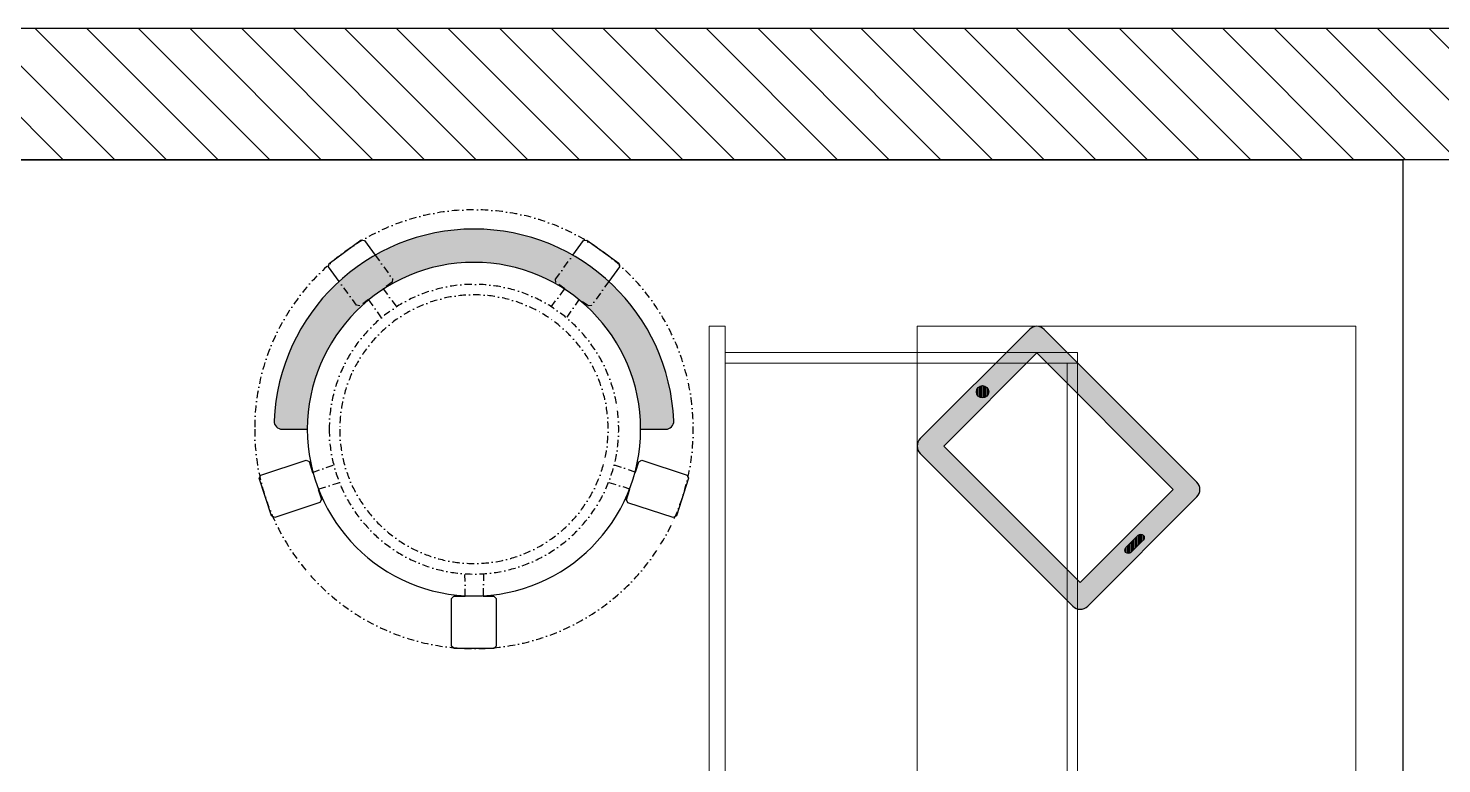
# Model space of a CAD drawing. Header units: feet. Extents: x 3021548 to 3033382, y -5395028 to -5381947.
# Drawn here: x 3025307 to 3026919, y -5382973 to -5382135 of the extents above; entities that cross this region are included whole.
import ezdxf

# ---------------------------------------------------------------- set-up
doc = ezdxf.new("R2010")
doc.units = ezdxf.units.FT
doc.header["$LTSCALE"] = 33
doc.header["$MEASUREMENT"] = 0
doc.linetypes.add('DASHDOT2', pattern=[0.5, 0.25, -0.125, 0, -0.125])
doc.layers.add('A-WALL', color=1, linetype='Continuous')
for name, color, linetype, lineweight in [('HATCH', 9, 'Continuous', 9), ('LENS-DIM', 252, 'Continuous', 5), ('LENS-FURNITURE', 13, 'Continuous', 9), ('LENS-PARTITION', 21, 'Continuous', 25), ('LN-ELEVATION-1', 81, 'Continuous', 25), ('LN-HATCH', 251, 'Continuous', 0)]:
    doc.layers.add(name, color=color, linetype=linetype, lineweight=lineweight)

# ---------------------------------------------------------------- blocks, each defined once
blk = doc.blocks.new('A$Cd7686a59')
at = {"layer": 'LN-HATCH'}
h = blk.add_hatch(dxfattribs=at)
h.set_pattern_fill('ANSI31', color=256, scale=333, angle=89.99999999999999)
h.set_pattern_definition([(134.9999999999999, (5280109.836505535, 5157204.346792613), (-29.43331976689006, -29.43331976689004), [])])
h.paths.add_polyline_path([(1192.799999991432, 1896.645897510461), (1192.799999991432, 2046.645897510462), (-6394.312309014611, 2046.645897511393), (-6394.312309014611, 1896.645897511393)])
h.paths.add_polyline_path([(-6905.130539561622, 1896.645897511393), (-6905.130539561622, 2046.645897511393), (-8577.577380650677, 2046.645897511393), (-8577.577380650677, 1896.645897511393)])
at = {"layer": 'A-WALL'}
blk.add_lwpolyline([(-6394.312309014611, 1896.645897511393), (-6394.312309014611, 2046.645897511393), (1192.01136156183, 2046.64589751036), (1192.01136156183, 1896.64589751036)], close=True, dxfattribs=at)
blk.add_lwpolyline([(1649.799999997951, 1650), (1192.799999997951, 1650), (1192.799999997951, 1896.645897510461), (-8577.577380644158, 1896.645897511393), (-8577.577380642295, 1896.645897511393), (-9086.577380645089, 1896.645897511393), (-9086.82540440466, 2031.944250569679), (-9238.979302838445, 2031.887229078449), (-9224.544859065674, 1367.131617547013), (-9157.70739502553, -2263.734094293788), (-9139.317361741327, -3110.658161018044), (-7944.0216921065, -3962.172134745866), (-7937.419340115972, -3952.149341316894), (653.4797925371677, -9611.264276544565), (760.3840655414386, -9485.491965699941), (989.5999999968335, -9139.319999999367), (1649.999999996274, -9139.319999999367), (1650, 1650)], dxfattribs=at)
blk = doc.blocks.new('TRIAL SET CABINET 633x500')
at = {"layer": 'LENS-FURNITURE'}
h = blk.add_hatch(color=9, dxfattribs=at)
h.dxf.hatch_style = 1
edge = h.paths.add_edge_path()
edge.add_line((-8.54246803093703, -981.9670201920668), (115.9083254579454, -857.5162267031847))
edge.add_arc((107.4230440836399, -849.030945328879), 12.00000000009463, 315, 405)
edge.add_line((115.9083254579454, -840.5456639545736), (-58.03994271345434, -666.5973957831737))
edge.add_arc((-66.52522408775982, -675.0826771574792), 12.00000000009463, 45.00000000000002, 135)
edge.add_line((-75.01050546206531, -666.5973957831737), (-199.4612989509478, -791.0481892720562))
edge.add_arc((-190.9760175766423, -799.5334706454303), 11.99999999943607, 135.0000000031442, 225.0000000031442)
edge.add_line((-199.4612989500165, -808.0187520197359), (-25.5130307786167, -981.967020191136))
edge.add_arc((-17.02774940431148, -973.4817388177615), 11.99999999943605, 224.9999999968574, 314.9999999968578)
h.paths.add_polyline_path([(-17.02774940524252, -955.0969625067663), (89.03826777357607, -849.0309453279477), (-66.52522408775982, -693.4674534666119), (-172.5912412665784, -799.5334706454305)], flags=16)
edge = h.paths.add_edge_path(flags=16)
edge.add_line((-138.2965623782947, -741.9042679787381), (-124.1544267544522, -727.7621323548956))
edge.add_arc((-121.3259996296837, -730.5905594796641), 4.000000000031514, 45.00000000000051, 134.9999999999996, ccw=False)
edge.add_arc((-121.3259996296838, -730.5905594796641), 4.000000000031584, -45.000000000000625, 44.999999999999375, ccw=False)
edge.add_line((-118.4975725049153, -733.4189866044327), (-132.6397081287578, -747.561122228275))
edge.add_arc((-135.4681352535263, -744.7326951035067), 4.000000000031524, 225.0000000000006, 314.99999999999966, ccw=False)
edge.add_arc((-135.4681352535261, -744.7326951035066), 4.000000000031665, 135.0000000000006, 225.0000000000006, ccw=False)
edge = h.paths.add_edge_path(flags=16)
edge.add_arc((44.84409394953398, -910.9027886827243), 7, 0, 360)
at = {"layer": 'LENS-FURNITURE', "lineweight": 0}
h = blk.add_hatch(dxfattribs=at)
h.set_pattern_fill('ANSI31', color=252, scale=10, angle=405)
h.set_pattern_definition([(90, (-3772352.875833935, -3684050.327587578), (-1.25, 2e-16), [])])
edge = h.paths.add_edge_path()
edge.add_line((-138.2965623782947, -741.9042679787381), (-124.1544267544522, -727.7621323548956))
edge.add_arc((-121.3259996296837, -730.5905594796641), 4.000000000031514, 45.00000000000051, 134.9999999999996, ccw=False)
edge.add_arc((-121.3259996296838, -730.5905594796641), 4.000000000031584, -45.000000000000625, 44.999999999999375, ccw=False)
edge.add_line((-118.4975725049153, -733.4189866044327), (-132.6397081287578, -747.561122228275))
edge.add_arc((-135.4681352535263, -744.7326951035067), 4.000000000031524, 225.0000000000006, 314.99999999999966, ccw=False)
edge.add_arc((-135.4681352535261, -744.7326951035066), 4.000000000031665, 135.0000000000006, 225.0000000000006, ccw=False)
edge = h.paths.add_edge_path()
edge.add_arc((44.84409394953398, -910.9027886827243), 7, 0, 360)
blk.add_circle((0, 0), 50.09224864585668)
at = {"layer": 'LENS-FURNITURE'}
blk.add_lwpolyline([(119.4230440827086, -352.4817388160154), (119.4230440827086, -985.4817388160156), (-380.5769559172913, -985.4817388160156), (-380.5769559172913, -352.4817388160154)], close=True, dxfattribs=at)
at = {"layer": 'LENS-FURNITURE', "color": 146}
for points in [[(338.5359051078558, -352.4817388160154), (338.5359051078558, -985.4817388160156), (356.5359051078559, -985.4817388160156), (356.5359051078559, -352.4817388160154)], [(-63.4640948921442, -382.4817388160154), (-63.4640948921442, -394.4817388160154), (338.5359051078558, -394.4817388160154), (338.5359051078558, -382.4817388160154)], [(-63.4640948921442, -394.4817388160154), (-63.4640948921442, -943.4817388160153), (-51.4640948921442, -943.4817388160153), (-51.4640948921442, -394.4817388160154)], [(-63.4640948921442, -955.4817388160152), (-63.4640948921442, -943.4817388160153), (338.5359051078558, -943.4817388160153), (338.5359051078558, -955.4817388160152)]]:
    blk.add_lwpolyline(points, close=True, dxfattribs=at)
at = {"layer": 'LENS-FURNITURE', "color": 18, "lineweight": 30}
for points in [[(-8.54246803093703, -981.9670201920668), (115.9083254579454, -857.5162267031847, 0.4142135623730951), (115.9083254579454, -840.5456639545736), (-58.03994271345434, -666.5973957831737, 0.4142135623730951), (-75.01050546206531, -666.5973957831737), (-199.4612989509478, -791.0481892720562, 0.4142135623730951), (-199.4612989500165, -808.0187520197359), (-25.51303077861669, -981.967020191136, 0.4142135623730951)], [(-138.2965623782947, -741.9042679787381), (-124.1544267544522, -727.7621323548956, -0.4142135623730951), (-118.4975725049153, -727.7621323548956), (-118.4975725049153, -727.7621323548956, -0.4142135623730951), (-118.4975725049153, -733.4189866044327), (-132.6397081287578, -747.561122228275, -0.4142135623730951), (-138.2965623782947, -747.561122228275), (-138.2965623782947, -747.561122228275, -0.4142135623730951)]]:
    blk.add_lwpolyline(points, format="xyb", close=True, dxfattribs=at)
blk.add_lwpolyline([(-17.02774940524252, -955.0969625067663), (89.03826777357607, -849.0309453279477), (-66.52522408775982, -693.4674534666119), (-172.5912412665784, -799.5334706454305)], close=True, dxfattribs=at)
blk.add_circle((44.84409394953398, -910.9027886827243), 7, dxfattribs=at)
blk = doc.blocks.new('DR STOOL')
at = {"layer": 'HATCH'}
h = blk.add_hatch(dxfattribs=at)
h.set_pattern_fill('ANSI36', color=250, angle=-90.00000000000001)
h.set_pattern_definition([(315, (-227.8099174643867, 917.3997257252777), (6.173926083235043, -1.683798022700468), [7.9375, -1.587499999999999, 0, -1.587499999999999])])
edge = h.paths.add_edge_path()
edge.add_line((-190.0000000041909, 4.511094e-10), (-218.6899174675346, 4.511094e-10))
edge.add_arc((-218.6899174670689, 9.120000000388245), 9.119999999940092, 177.6119845363388, 269.9999999996136, ccw=False)
edge.add_arc((-1.8626451e-09, 3.565219e-10), 228.000000002257, 2.3880154632688004, 177.6119845367313, ccw=False)
edge.add_arc((218.6899174633436, 9.120000000497384), 9.120000000051716, -90.00000000034493, 2.3880154629299, ccw=False)
edge.add_line((218.6899174633436, 4.511094e-10), (190, 4.511094e-10))
edge.add_arc((-1.8626451e-09, 4.511094e-10), 190.000000001979, -1.27e-14, 180)
at = {"layer": 'LN-ELEVATION-1', "color": 1, "ltscale": 100}
for p, q in [((-128.6221585394814, 215.4841044476634), (-165.2704676063731, 189.0243927398114)), ((-124.7228340068832, 214.8545704018979), (-128.6221585394814, 215.4841044476634)), ((-112.6981821293011, 198.1996966340157), (-124.7228340068832, 214.8545704018979)), ((124.7553772013634, 214.9803744515593), (112.5488144652918, 198.2845540212292)), ((128.7014972954057, 215.5933048763618), (124.7553772013634, 214.9803744515593)), ((128.7014972954057, 215.5933048763618), (124.7553772013634, 214.9803744515593)), ((165.1911288509145, 188.915192311113), (128.7014972954057, 215.5933048763618)), ((165.1911288509145, 188.915192311113), (128.7014972954057, 215.5933048763618)), ((-165.2704676063731, 189.0243927398114), (-165.9069543029182, 185.0820035930228)), ((-165.9069543029182, 185.0820035930228), (-153.8003208162263, 168.3135803133482)), ((153.6734594982117, 168.4294150282658), (165.7973639420234, 185.0121775862135)), ((165.7973639420234, 185.0121775862135), (165.1911288509145, 188.915192311113)), ((165.7973639420234, 185.0121775862135), (165.1911288509145, 188.915192311113)), ((-191.2928382232785, -35.45407700946089), (-242.9550312487409, -52.24013893969095)), ((-187.9259491492994, -37.1695928365807), (-191.2928382232785, -35.45407700946089)), ((-184.1424400564283, -48.81403796559607), (-187.9259491492994, -37.1695928365807)), ((188.0651108901948, -36.96233201187715), (184.0504167033359, -49.19388854173303)), ((191.3981811110861, -35.27656588272658), (188.0651108901948, -36.96233201187715)), ((243.0100176925771, -52.21682526778022), (191.3981811110861, -35.27656588272658)), ((-242.9550312487409, -52.24013893969095), (-244.7482102331705, -55.75945052818861)), ((-244.7482102331705, -55.75945052818861), (-230.7800458371639, -98.74904560100549)), ((230.715890809428, -98.7280946081737), (244.8123673382215, -55.78040257930116)), ((244.8123673382215, -55.78040257930116), (243.0100176925771, -52.21682526778022)), ((-173.8639617776498, -80.4479453730819), (-177.8421125086024, -68.2044548037811)), ((-175.5596735184081, -83.7759667420105), (-173.8639617776498, -80.4479453730819)), ((177.6922140880488, -68.56540505095472), (173.8739495249465, -80.1985000452405)), ((173.8739495249465, -80.1985000452405), (175.5794035866856, -83.5704969359358)), ((-227.2218665438704, -100.5620286722478), (-175.5596735184081, -83.7759667420105)), ((175.5794035866856, -83.5704969359358), (227.1912401677109, -100.5107563209894)), ((-230.7800458371639, -98.74904560100549), (-227.2218665438704, -100.5620286722478)), ((227.1912401677109, -100.5107563209894), (230.715890809428, -98.7280946081737)), ((-22.72193054761737, -190.2142363802995), (-25.39390889601782, -192.886214728569)), ((-25.39390889601782, -192.886214728569), (-25.39390889601782, -247.2070584567482)), ((-10.47823652112856, -190.2142363802995), (-22.72193054761737, -190.2142363802995)), ((22.78362171910703, -190.2142363802995), (9.910054048988968, -190.2142363802995)), ((25.42475448176265, -192.8553691428751), (22.78362171910703, -190.2142363802995)), ((25.42475448176265, -247.1762128710543), (25.42475448176265, -192.8553691428751)), ((-25.39390889601782, -247.2070584567482), (-22.60096735274419, -250)), ((-22.60096735274419, -250), (22.60096735274419, -250)), ((22.60096735274419, -250), (25.42475448176265, -247.1762128710543))]:
    blk.add_line(p, q, dxfattribs=at)
at = {"layer": 'LN-ELEVATION-1', "linetype": 'DASHDOT2'}
for p, q in [((-92.92521573789418, 170.8129362839827), (-112.6981821293011, 198.1996966340157)), ((112.5488144652918, 198.2845540212292), (92.69529851106927, 171.1294289919315)), ((-153.8003208162263, 168.3135803133482), (-134.1093360339291, 141.0403694751003)), ((-103.4542870586738, 159.9154408004979), (-93.52748446213081, 167.0824927485227)), ((-93.52748446213081, 167.0824927485227), (-92.92521573789418, 170.8129362839827)), ((92.69529851106927, 171.1294289919315), (93.26858203159645, 167.4385604566923)), ((93.26858203159645, 167.4385604566923), (103.6608748426661, 159.8406005539291)), ((133.7372852512635, 141.1612321265929), (153.6734594982117, 168.4294150282658)), ((-130.4219571123831, 140.4450534014686), (-119.9844727469608, 147.9808124662595)), ((-119.9844727469608, 147.9808124662595), (-105.3687285655178, 126.9741353208374)), ((-88.15393704269081, 139.4771787207864), (-103.4542870586738, 159.9154408004979)), ((103.6608748426661, 159.8406005539291), (88.19885099539533, 139.4487815762331)), ((105.4096150295809, 126.94019481352), (120.1194891873747, 147.8074627162714)), ((120.1194891873747, 147.8074627162714), (130.0033113472163, 140.5812532722048)), ((-134.1093360339291, 141.0403694751003), (-130.4219571123831, 140.4450534014686)), ((130.0033113472163, 140.5812532722048), (133.7372852512635, 141.1612321265929)), ((-159.954806596972, -40.49024384317454), (-184.1424400564283, -48.81403796559607)), ((184.0504167033359, -49.19388854173303), (159.8786162491887, -40.79004861696012)), ((-177.8421125086024, -68.2044548037811), (-153.4148110738024, -60.73628028803068)), ((153.3006618716754, -61.02382378749462), (177.6922140880488, -68.56540505095472)), ((-10.92024635523557, -164.6382343793375), (-10.47823652112856, -190.2142363802995)), ((9.910054048988968, -190.2142363802995), (10.35584833659231, -164.674698740353))]:
    blk.add_line(p, q, dxfattribs=at)
at = {"layer": 'LN-ELEVATION-1', "color": 1, "ltscale": 100}
blk.add_lwpolyline([(-190.0000000023283, 0), (-218.6899174656719, 0, -0.4264743413925903), (-227.8019973598421, 9.5, -0.959166304662544), (227.8019973593764, 9.5, -0.4264743413925903), (218.6899174647406, 0), (190.0000000013969, 0)], format="xyb", dxfattribs=at)
at = {"layer": 'LN-ELEVATION-1', "linetype": 'DASHDOT2'}
for radius in [250, 165, 153]:
    blk.add_circle((0, 0), radius, dxfattribs=at)
at = {"layer": 'LN-ELEVATION-1', "color": 1, "ltscale": 100}
blk.add_circle((0, 0), 190, dxfattribs=at)

msp = doc.modelspace()

# ---------------------------------------------------------------- linework, layer by layer
at = {"layer": 'LENS-PARTITION'}
for points in [[(3024474.520129185, -5382284.80088993), (3026874.520129185, -5382284.80088993), (3026874.520129185, -5383834.800889932), (3024474.520129185, -5383834.800889932)], [(3026874.520129185, -5383834.800889932), (3026974.520129185, -5383834.800889932), (3026974.520129185, -5382284.80088993), (3026874.520129185, -5382284.80088993)]]:
    msp.add_lwpolyline(points, close=True, dxfattribs=at)

# ---------------------------------------------------------------- block references
at = {"layer": 'LENS-DIM', "color": 2}
msp.add_blockref('A$Cd7686a59', (3031502.097509835, -5384181.446787441), dxfattribs=at)
at = {"layer": 'LENS-FURNITURE', "xscale": -1}
msp.add_blockref('DR STOOL', (3025815.380683088, -5382591.526801548), dxfattribs=at)
at = {"layer": 'LENS-FURNITURE', "rotation": 180}
msp.add_blockref('TRIAL SET CABINET 633x500', (3026440.125132452, -5383459.800889932), dxfattribs=at)

doc.saveas('drawing.dxf')
